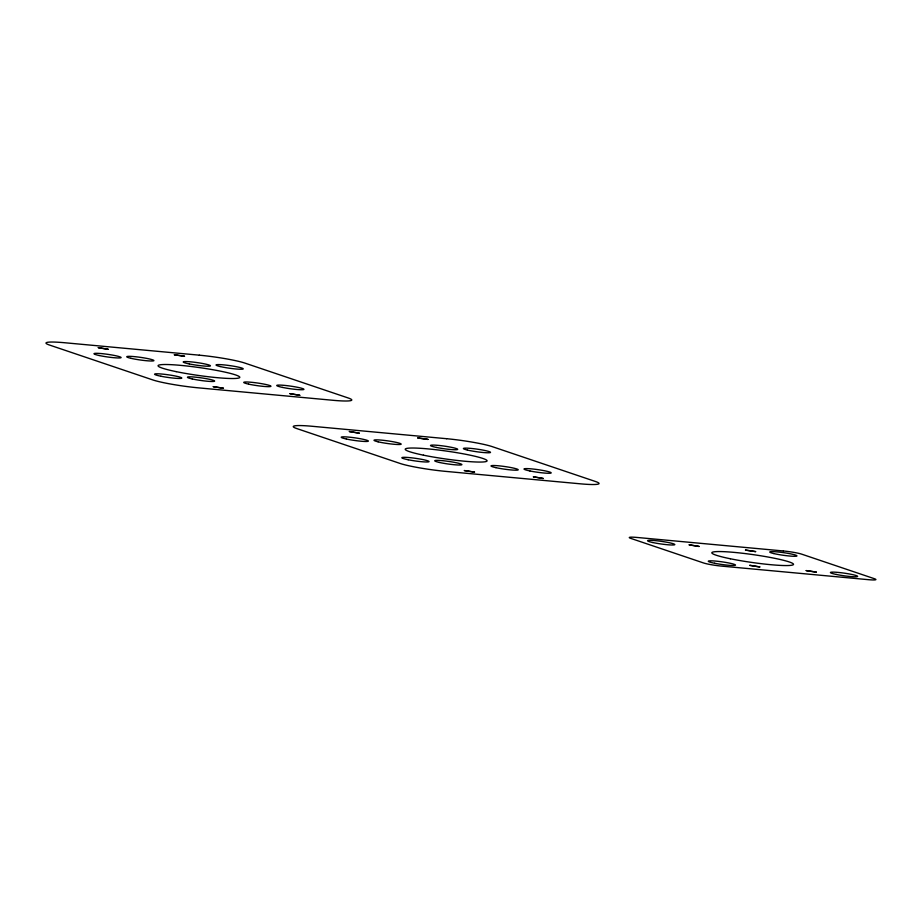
<?xml version="1.0" encoding="UTF-8"?>
<svg xmlns="http://www.w3.org/2000/svg" width="922" height="922" viewBox="0 0 922 922"><rect width="100%" height="100%" fill="white"/><g stroke="black" fill="none" stroke-linecap="round" stroke-linejoin="round"><path stroke-width="1.38" d="M213.293 386.675L223.435 388.243L213.293 386.675M464.388 470.554L474.519 472.122L464.388 470.554M174.362 354.774L184.504 356.249L174.362 354.774M417.816 437.95L427.958 439.414L417.816 437.95M745.506 550.1L755.614 551.61L745.506 550.1M806.197 570.591L816.293 572.113L806.197 570.591M749.828 565.347L759.797 566.938L749.828 565.347M689.195 544.844L699.107 546.446L689.195 544.844M98.297 347.663L108.151 349.288L98.297 347.663M349.38 431.542L359.246 433.167L349.38 431.542M289.957 393.659L299.777 395.296L289.957 393.659M533.423 476.835L543.231 478.472L533.423 476.835M199.313 355.177L64.955 342.765A34.437 3.296 8.1 0 0 49.592 345.07L152.752 379.91A34.437 3.296 8.1 0 0 198.46 387.851L332.807 400.275A34.437 3.296 8.1 0 0 348.182 397.97L245.022 363.13A34.437 3.296 8.1 0 0 199.313 355.177M446.582 438.699L312.235 426.287A34.437 3.296 8.1 0 0 296.872 428.592L400.021 463.432A34.437 3.296 8.1 0 0 445.729 471.384L580.088 483.796A34.437 3.296 8.1 0 0 595.451 481.491L492.29 446.651A34.437 3.296 8.1 0 0 446.582 438.699M783.4 550.976L636.837 537.434A13.772 1.325 8.1 0 0 630.683 538.356L703.509 562.95A13.772 1.325 8.1 0 0 721.788 566.131L868.351 579.673A13.772 1.325 8.1 0 0 874.505 578.751L801.691 554.157A13.772 1.325 8.1 0 0 783.4 550.976M714.619 563.261A13.772 1.325 8.1 0 0 735.491 565.128A13.772 1.325 8.1 0 0 715.472 561.072A13.772 1.325 8.1 0 0 714.619 563.261M836.312 574.464A13.772 1.325 8.1 0 0 857.61 576.457A13.772 1.325 8.1 0 0 838.098 572.412A13.772 1.325 8.1 0 0 836.312 574.464M652.834 542.539A13.772 1.325 8.1 0 0 674.697 544.741A13.772 1.325 8.1 0 0 656.026 540.695A13.772 1.325 8.1 0 0 652.834 542.539M773.835 553.569A13.772 1.325 8.1 0 0 796.55 556.139A13.772 1.325 8.1 0 0 779.597 552.14A13.772 1.325 8.1 0 0 773.835 553.569M467.396 450.051A13.772 1.325 8.1 0 0 490.112 452.633A13.772 1.325 8.1 0 0 473.159 448.634A13.772 1.325 8.1 0 0 467.396 450.051M408.181 459.755A13.772 1.325 8.1 0 0 429.053 461.622A13.772 1.325 8.1 0 0 409.045 457.566A13.772 1.325 8.1 0 0 408.181 459.755M529.873 470.946A13.772 1.325 8.1 0 0 551.172 472.951A13.772 1.325 8.1 0 0 531.66 468.895A13.772 1.325 8.1 0 0 529.873 470.946M346.395 439.022A13.772 1.325 8.1 0 0 368.258 441.235A13.772 1.325 8.1 0 0 349.588 437.189A13.772 1.325 8.1 0 0 346.395 439.022M439.517 462.475A13.772 1.325 8.1 0 0 461.692 464.803A13.772 1.325 8.1 0 0 443.563 460.77A13.772 1.325 8.1 0 0 439.517 462.475M495.898 467.65A13.772 1.325 8.1 0 0 518.037 469.966A13.772 1.325 8.1 0 0 499.828 465.921A13.772 1.325 8.1 0 0 495.898 467.65M436.602 447.47A13.772 1.325 8.1 0 0 457.681 449.394A13.772 1.325 8.1 0 0 437.915 445.349A13.772 1.325 8.1 0 0 436.602 447.47M378.112 441.811A13.772 1.325 8.1 0 0 400.805 444.369A13.772 1.325 8.1 0 0 383.794 440.37A13.772 1.325 8.1 0 0 378.112 441.811M730.351 558.767A41.329 3.965 8.1 0 0 793.462 564.518A41.329 3.965 8.1 0 0 733.981 552.37A41.329 3.965 8.1 0 0 730.351 558.767M423.428 455.168A41.329 3.965 8.1 0 0 486.989 461.058A41.329 3.965 8.1 0 0 428.062 448.899A41.329 3.965 8.1 0 0 423.428 455.168M189.321 363.948A13.772 1.325 8.1 0 0 210.412 365.873A13.772 1.325 8.1 0 0 190.635 361.827A13.772 1.325 8.1 0 0 189.321 363.948M220.128 366.53A13.772 1.325 8.1 0 0 242.843 369.1A13.772 1.325 8.1 0 0 225.878 365.1A13.772 1.325 8.1 0 0 220.128 366.53M160.912 376.234A13.772 1.325 8.1 0 0 181.784 378.089A13.772 1.325 8.1 0 0 161.765 374.044A13.772 1.325 8.1 0 0 160.912 376.234M282.605 387.424A13.772 1.325 8.1 0 0 303.891 389.43A13.772 1.325 8.1 0 0 284.391 385.373A13.772 1.325 8.1 0 0 282.605 387.424M176.16 371.635A41.329 3.965 8.1 0 0 239.708 377.536A41.329 3.965 8.1 0 0 180.781 365.377A41.329 3.965 8.1 0 0 176.16 371.635M192.237 378.942A13.772 1.325 8.1 0 0 214.423 381.282A13.772 1.325 8.1 0 0 196.282 377.236A13.772 1.325 8.1 0 0 192.237 378.942M99.127 355.5A13.772 1.325 8.1 0 0 120.989 357.713A13.772 1.325 8.1 0 0 102.307 353.668A13.772 1.325 8.1 0 0 99.127 355.5M248.617 384.128A13.772 1.325 8.1 0 0 270.757 386.445A13.772 1.325 8.1 0 0 252.547 382.4A13.772 1.325 8.1 0 0 248.617 384.128M130.843 358.289A13.772 1.325 8.1 0 0 153.536 360.848A13.772 1.325 8.1 0 0 136.525 356.849A13.772 1.325 8.1 0 0 130.843 358.289"/></g></svg>
